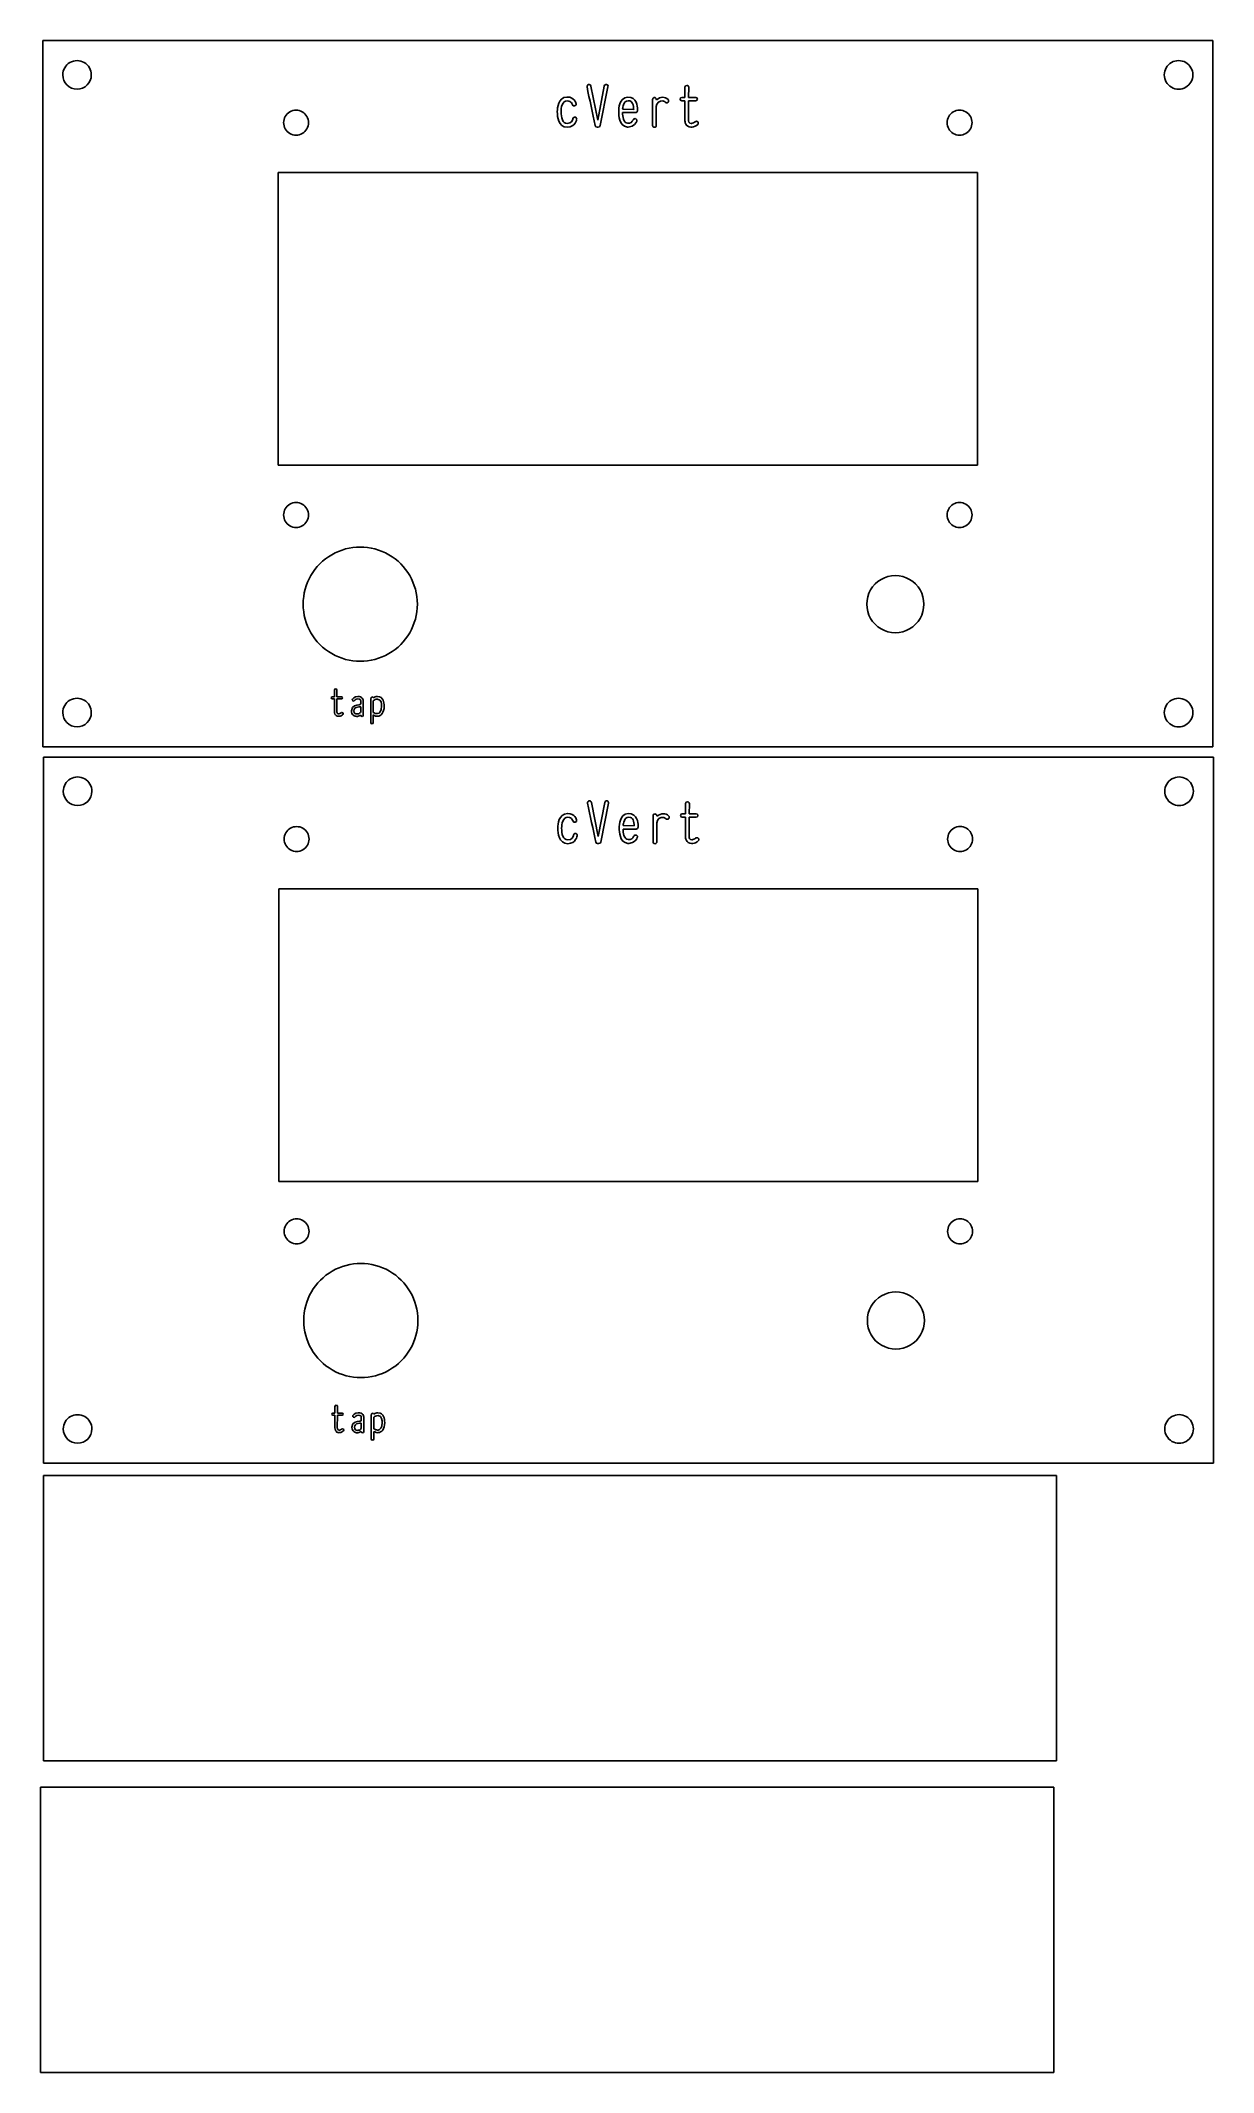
# Model space of a CAD drawing. Extents: x 4 to 169, y 9 to 294.
import ezdxf

# ---------------------------------------------------------------- set-up
doc = ezdxf.new("R2010")
doc.units = 0
doc.layers.add('Layer_1', color=7, linetype='CONTINUOUS')

msp = doc.modelspace()

# ---------------------------------------------------------------- linework, layer by layer
at = {"layer": 'Layer_1', "color": 1}
for p, q in [((4.453974, 293.938877), (168.45396, 293.938877)), ((4.453974, 194.938877), (4.453974, 293.938877)), ((4.453974, 293.938877), (4.453974, 293.938877)), ((168.45396, 293.938877), (168.45396, 194.938877)), ((11.253982, 289.138869), (11.253982, 289.138869)), ((165.653977, 289.138869), (165.653977, 289.138869)), ((41.703981, 282.438886), (41.703981, 282.438886)), ((134.703964, 282.438886), (134.703964, 282.438886)), ((37.453968, 275.438871), (135.453969, 275.438871)), ((37.453968, 234.438869), (37.453968, 275.438871)), ((37.453968, 275.438871), (37.453968, 275.438871)), ((135.453969, 275.438871), (135.453969, 234.438869)), ((135.453969, 234.438869), (37.453968, 234.438869)), ((41.703981, 227.438883), (41.703981, 227.438883)), ((134.703964, 227.438883), (134.703964, 227.438883)), ((56.953971, 214.938894), (56.953971, 214.938894)), ((127.95397, 214.938894), (127.95397, 214.938894)), ((11.253982, 199.738884), (11.253982, 199.738884)), ((165.653977, 199.738884), (165.653977, 199.738884)), ((168.45396, 194.938877), (4.453974, 194.938877)), ((4.531356, 193.50893), (168.531331, 193.50893)), ((4.531356, 94.508931), (4.531356, 193.50893)), ((4.531356, 193.50893), (4.531356, 193.50893)), ((168.531331, 193.50893), (168.531331, 94.508931)), ((11.331365, 188.708923), (11.331365, 188.708923)), ((165.731348, 188.708923), (165.731348, 188.708923)), ((41.781363, 182.008939), (41.781363, 182.008939)), ((134.781346, 182.008939), (134.781346, 182.008939)), ((37.53135, 175.008925), (135.531352, 175.008925)), ((37.53135, 134.008922), (37.53135, 175.008925)), ((37.53135, 175.008925), (37.53135, 175.008925)), ((135.531352, 175.008925), (135.531352, 134.008922)), ((135.531352, 134.008922), (37.53135, 134.008922)), ((41.781363, 127.008936), (41.781363, 127.008936)), ((134.781346, 127.008936), (134.781346, 127.008936)), ((57.031354, 114.508947), (57.031354, 114.508947)), ((128.031353, 114.508947), (128.031353, 114.508947)), ((11.331365, 99.308938), (11.331365, 99.308938)), ((165.731348, 99.308938), (165.731348, 99.308938)), ((168.531331, 94.508931), (4.531356, 94.508931)), ((4.535573, 92.781748), (146.535575, 92.781748)), ((4.535573, 52.781743), (4.535573, 92.781748)), ((4.535573, 92.781748), (4.535573, 92.781748)), ((146.535575, 92.781748), (146.535575, 52.781743)), ((146.535575, 52.781743), (4.535573, 52.781743)), ((4.151745, 49.109208), (146.151747, 49.109208)), ((4.151745, 9.109203), (4.151745, 49.109208)), ((4.151745, 49.109208), (4.151745, 49.109208)), ((146.151747, 49.109208), (146.151747, 9.109203)), ((146.151747, 9.109203), (4.151745, 9.109203))]:
    msp.add_line(p, q, dxfattribs=at)
at = {"layer": 'Layer_1', "color": 7}
for p, q in [((77.92284, 286.034453), (77.970524, 286.034453)), ((78.552257, 285.242913), (78.552257, 285.233374)), ((81.272287, 287.569852), (82.235486, 282.772924)), ((82.235486, 282.772924), (83.151004, 287.569852)), ((83.675519, 287.46495), (82.588343, 282.019529)), ((85.85196, 284.918668), (85.85196, 284.928207)), ((89.926191, 282.057677), (89.926191, 285.700672)), ((89.926191, 285.700672), (89.926191, 285.700672)), ((94.019486, 285.509937), (94.019494, 285.50994)), ((94.458172, 285.509937), (94.019486, 285.509937)), ((94.019494, 285.977235), (94.45818, 285.977235)), ((94.458172, 282.820605), (94.458172, 285.509937)), ((94.45818, 285.977235), (94.46772, 287.40773)), ((94.982693, 285.50994), (94.963615, 282.858753)), ((95.001771, 287.398193), (94.982693, 285.977235)), ((94.982693, 285.977235), (95.974504, 285.977235)), ((95.974504, 285.50994), (94.982693, 285.50994)), ((76.797518, 282.629865), (76.797515, 282.629874)), ((78.752528, 282.94458), (78.742989, 282.925502)), ((87.539943, 283.841028), (85.708908, 283.841028)), ((85.727983, 284.317862), (87.282455, 284.289253)), ((87.177547, 282.782457), (87.25384, 282.896898)), ((87.187086, 282.791996), (87.177547, 282.782457)), ((87.282455, 284.289253), (87.282455, 284.28925)), ((90.450707, 284.689788), (90.450707, 282.057677)), ((95.345081, 282.334238), (95.402301, 282.334238)), ((95.888669, 282.553581), (95.87913, 282.553581)), ((82.321315, 281.800186), (82.14012, 281.800186)), ((82.14012, 281.800186), (82.14012, 281.800186)), ((86.395543, 281.819255), (86.395549, 281.819258)), ((86.519518, 281.819255), (86.395543, 281.819255)), ((95.469055, 281.809722), (95.316469, 281.809722)), ((45.327746, 201.96531), (45.334011, 202.906152)), ((45.68526, 202.899881), (45.672729, 201.96531)), ((45.039222, 201.96531), (45.327746, 201.96531)), ((45.03923, 201.657976), (45.039222, 201.65797)), ((45.327755, 201.657976), (45.03923, 201.657976)), ((45.327755, 199.889193), (45.327755, 201.657976)), ((45.672729, 201.65797), (45.66017, 199.914274)), ((45.672729, 201.96531), (46.325046, 201.96531)), ((46.325046, 201.65797), (45.672729, 201.65797)), ((45.911071, 199.569297), (45.948703, 199.569297)), ((46.26859, 199.713561), (46.262325, 199.713561)), ((47.712583, 199.964453), (47.712583, 199.995814)), ((48.452714, 199.54421), (48.50289, 199.54421)), ((48.58443, 200.503862), (48.58443, 200.50387)), ((49.017217, 199.826455), (49.017217, 200.554041)), ((49.368457, 201.350627), (49.374722, 199.337226)), ((50.417308, 198.339948), (50.423573, 201.632895)), ((50.423573, 201.632895), (50.423579, 201.632881)), ((50.906546, 199.324695), (50.768556, 199.399964)), ((50.768556, 199.399964), (50.768556, 198.339948)), ((50.781101, 201.381988), (50.781101, 200.491326)), ((50.781101, 200.491326), (50.781101, 199.770014)), ((50.781101, 199.770014), (50.781101, 199.770014)), ((51.301699, 199.588119), (51.383239, 199.588119)), ((45.992617, 199.224323), (45.892258, 199.224323)), ((47.969733, 199.37486), (47.969747, 199.37486)), ((48.546781, 199.205507), (48.465242, 199.205507)), ((78.000221, 185.604507), (78.047906, 185.604507)), ((81.349669, 187.139906), (82.312868, 182.342978)), ((82.312868, 182.342978), (83.228385, 187.139906)), ((83.752901, 187.035004), (82.665724, 181.589583)), ((90.003573, 181.627731), (90.003573, 185.270726)), ((90.003573, 185.270726), (90.003573, 185.270726)), ((94.096876, 185.547289), (94.535562, 185.547289)), ((94.535562, 185.547289), (94.545101, 186.977783)), ((95.079153, 186.968247), (95.060075, 185.547289)), ((95.060075, 185.547289), (96.051886, 185.547289)), ((78.629639, 184.812967), (78.629639, 184.803428)), ((78.82991, 182.514634), (78.82037, 182.495555)), ((87.617325, 183.411081), (85.786289, 183.411081)), ((85.805365, 183.887916), (87.359836, 183.859307)), ((85.929342, 184.488722), (85.929342, 184.498261)), ((87.254929, 182.352511), (87.331222, 182.466952)), ((87.264468, 182.36205), (87.254929, 182.352511)), ((87.359836, 183.859307), (87.359836, 183.859304)), ((90.528088, 184.259842), (90.528088, 181.627731)), ((94.096867, 185.079991), (94.096876, 185.079994)), ((94.535554, 185.079991), (94.096867, 185.079991)), ((94.535554, 182.390659), (94.535554, 185.079991)), ((95.060075, 185.079994), (95.040997, 182.428807)), ((96.051886, 185.079994), (95.060075, 185.079994)), ((76.8749, 182.199919), (76.874897, 182.199928)), ((82.398697, 181.370239), (82.217502, 181.370239)), ((82.217502, 181.370239), (82.217502, 181.370239)), ((86.472925, 181.389309), (86.47293, 181.389312)), ((86.596899, 181.389309), (86.472925, 181.389309)), ((95.546437, 181.379776), (95.393851, 181.379776)), ((95.422462, 181.904291), (95.479683, 181.904291)), ((95.966051, 182.123634), (95.956512, 182.123634)), ((45.116605, 101.535361), (45.405129, 101.535361)), ((45.116614, 101.228027), (45.116605, 101.228021)), ((45.405138, 101.228027), (45.116614, 101.228027)), ((45.405129, 101.535361), (45.411395, 102.476203)), ((45.405138, 99.459244), (45.405138, 101.228027)), ((45.750112, 101.228021), (45.737553, 99.484325)), ((45.762643, 102.469932), (45.750112, 101.535361)), ((45.750112, 101.535361), (46.402429, 101.535361)), ((46.402429, 101.228021), (45.750112, 101.228021)), ((48.661813, 100.073913), (48.661813, 100.073921)), ((49.094601, 99.396506), (49.094601, 100.124092)), ((49.44584, 100.920678), (49.452106, 98.907277)), ((50.494691, 97.909999), (50.500956, 101.202946)), ((50.500956, 101.202946), (50.500962, 101.202932)), ((50.858484, 100.952039), (50.858484, 100.061377)), ((50.858484, 100.061377), (50.858484, 99.340065)), ((46.07, 98.794374), (45.969642, 98.794374)), ((45.988455, 99.139348), (46.026086, 99.139348)), ((46.345974, 99.283612), (46.339708, 99.283612)), ((47.789967, 99.534504), (47.789967, 99.565865)), ((48.047116, 98.944911), (48.04713, 98.944911)), ((48.530097, 99.114261), (48.580273, 99.114261)), ((48.624165, 98.775558), (48.542625, 98.775558)), ((50.983929, 98.894746), (50.845939, 98.970015)), ((50.845939, 98.970015), (50.845939, 97.909999)), ((50.858484, 99.340065), (50.858484, 99.340065)), ((51.379082, 99.15817), (51.460622, 99.15817))]:
    msp.add_line(p, q, dxfattribs=at)
at = {"layer": 'Layer_1', "color": 1}
for points in [[(8.253542, 290.872176), (7.634518, 290.514576), (7.253437, 289.85376), (7.253974, 289.138869)], [(10.254414, 290.872176), (9.63539, 291.229776), (8.872566, 291.229776), (8.253542, 290.872176)], [(11.253982, 289.138869), (11.254519, 289.85376), (10.873438, 290.514576), (10.254414, 290.872176)], [(162.652813, 290.874291), (162.033418, 290.516126), (161.652537, 289.854363), (161.653985, 289.138869)], [(164.655149, 290.874291), (164.035753, 291.232457), (163.272208, 291.232457), (162.652813, 290.874291)], [(165.653977, 289.138869), (165.655424, 289.854363), (165.274544, 290.516126), (164.655149, 290.874291)], [(7.253974, 289.138869), (7.254804, 288.034884), (8.149993, 287.140367), (9.253978, 287.140367)], [(9.253978, 287.140367), (10.357963, 287.140367), (11.253153, 288.034884), (11.253982, 289.138869)], [(161.653985, 289.138869), (161.652537, 288.423376), (162.033418, 287.761613), (162.652813, 287.403447)], [(164.655149, 287.403447), (165.274544, 287.761613), (165.655424, 288.423376), (165.653977, 289.138869)], [(162.652813, 287.403447), (163.272208, 287.045282), (164.035753, 287.045282), (164.655149, 287.403447)], [(39.078975, 283.954433), (38.537522, 283.641825), (38.203973, 283.064102), (38.203973, 282.438886)], [(38.203973, 282.438886), (38.203973, 281.81367), (38.537522, 281.235946), (39.078975, 280.923338)], [(40.828979, 283.954433), (40.287526, 284.267041), (39.620428, 284.267041), (39.078975, 283.954433)], [(41.703981, 282.438886), (41.703981, 283.064102), (41.370432, 283.641825), (40.828979, 283.954433)], [(40.828979, 280.923338), (41.370432, 281.235946), (41.703981, 281.81367), (41.703981, 282.438886)], [(132.077218, 283.959501), (131.534874, 283.64554), (131.201806, 283.065546), (131.203985, 282.438886)], [(131.203985, 282.438886), (131.201806, 281.812225), (131.534874, 281.232232), (132.077218, 280.91827)], [(133.830731, 283.959501), (133.288387, 284.273462), (132.619562, 284.273462), (132.077218, 283.959501)], [(134.703964, 282.438886), (134.706143, 283.065546), (134.373075, 283.64554), (133.830731, 283.959501)], [(133.830731, 280.91827), (134.373075, 281.232232), (134.706143, 281.812225), (134.703964, 282.438886)], [(39.078975, 280.923338), (39.620428, 280.61073), (40.287526, 280.61073), (40.828979, 280.923338)], [(132.077218, 280.91827), (132.619562, 280.604309), (133.288387, 280.604309), (133.830731, 280.91827)], [(39.078975, 228.95443), (38.537522, 228.641822), (38.203973, 228.064099), (38.203973, 227.438883)], [(40.828979, 228.95443), (40.287526, 229.267038), (39.620428, 229.267038), (39.078975, 228.95443)], [(41.703981, 227.438883), (41.703981, 228.064099), (41.370432, 228.641822), (40.828979, 228.95443)], [(132.077218, 228.959498), (131.534874, 228.645537), (131.201806, 228.065543), (131.203985, 227.438883)], [(133.830731, 228.959498), (133.288387, 229.273459), (132.619562, 229.273459), (132.077218, 228.959498)], [(134.703964, 227.438883), (134.706143, 228.065543), (134.373075, 228.645537), (133.830731, 228.959498)], [(38.203973, 227.438883), (38.203973, 226.813667), (38.537522, 226.235943), (39.078975, 225.923335)], [(39.078975, 225.923335), (39.620428, 225.610727), (40.287526, 225.610727), (40.828979, 225.923335)], [(40.828979, 225.923335), (41.370432, 226.235943), (41.703981, 226.813667), (41.703981, 227.438883)], [(131.203985, 227.438883), (131.201806, 226.812222), (131.534874, 226.232229), (132.077218, 225.918267)], [(132.077218, 225.918267), (132.619562, 225.604306), (133.288387, 225.604306), (133.830731, 225.918267)], [(133.830731, 225.918267), (134.373075, 226.232229), (134.706143, 226.812222), (134.703964, 227.438883)], [(52.955596, 221.871782), (50.479563, 223.302094), (47.428384, 223.302094), (44.95235, 221.871782)], [(44.95235, 221.871782), (42.476317, 220.44147), (40.951965, 217.798357), (40.953975, 214.938894)], [(56.953971, 214.938894), (56.955981, 217.798357), (55.431629, 220.44147), (52.955596, 221.871782)], [(121.951684, 218.40962), (120.712914, 217.693321), (119.951142, 216.369847), (119.953986, 214.938894)], [(125.956273, 218.40962), (124.717503, 219.125919), (123.190454, 219.125919), (121.951684, 218.40962)], [(127.95397, 214.938894), (127.956815, 216.369847), (127.195043, 217.693321), (125.956273, 218.40962)], [(40.953975, 214.938894), (40.951965, 212.07943), (42.476317, 209.436317), (44.95235, 208.006005)], [(52.955596, 208.006005), (55.431629, 209.436317), (56.955981, 212.07943), (56.953971, 214.938894)], [(119.953986, 214.938894), (119.951142, 213.50794), (120.712914, 212.184466), (121.951684, 211.468167)], [(125.956273, 211.468167), (127.195043, 212.184466), (127.956815, 213.50794), (127.95397, 214.938894)], [(121.951684, 211.468167), (123.190454, 210.751868), (124.717503, 210.751868), (125.956273, 211.468167)], [(44.95235, 208.006005), (47.428384, 206.575693), (50.479563, 206.575693), (52.955596, 208.006005)], [(8.253542, 201.472191), (7.634518, 201.114591), (7.253437, 200.453775), (7.253974, 199.738884)], [(7.253974, 199.738884), (7.254804, 198.6349), (8.149993, 197.740383), (9.253978, 197.740383)], [(10.254414, 201.472191), (9.63539, 201.829792), (8.872566, 201.829792), (8.253542, 201.472191)], [(9.253978, 197.740383), (10.357963, 197.740383), (11.253153, 198.6349), (11.253982, 199.738884)], [(11.253982, 199.738884), (11.254519, 200.453775), (10.873438, 201.114591), (10.254414, 201.472191)], [(162.652813, 201.474306), (162.033418, 201.116141), (161.652537, 200.454378), (161.653985, 199.738884)], [(161.653985, 199.738884), (161.652537, 199.023391), (162.033418, 198.361628), (162.652813, 198.003462)], [(164.655149, 201.474306), (164.035753, 201.832472), (163.272208, 201.832472), (162.652813, 201.474306)], [(165.653977, 199.738884), (165.655424, 200.454378), (165.274544, 201.116141), (164.655149, 201.474306)], [(164.655149, 198.003462), (165.274544, 198.361628), (165.655424, 199.023391), (165.653977, 199.738884)], [(162.652813, 198.003462), (163.272208, 197.645297), (164.035753, 197.645297), (164.655149, 198.003462)], [(8.331359, 190.440978), (7.712555, 190.083711), (7.331356, 189.423456), (7.331356, 188.708923)], [(7.331356, 188.708923), (7.331356, 187.604351), (8.226789, 186.708919), (9.331361, 186.708919)], [(10.331363, 190.440978), (9.71256, 190.798244), (8.950162, 190.798244), (8.331359, 190.440978)], [(9.331361, 186.708919), (10.435933, 186.708919), (11.331365, 187.604351), (11.331365, 188.708923)], [(11.331365, 188.708923), (11.331365, 189.423456), (10.950167, 190.083711), (10.331363, 190.440978)], [(162.729557, 190.446174), (162.10984, 190.08752), (161.729133, 189.424937), (161.731367, 188.708923)], [(161.731367, 188.708923), (161.729133, 187.992909), (162.10984, 187.330326), (162.729557, 186.971673)], [(164.733159, 190.446174), (164.113442, 190.804827), (163.349274, 190.804827), (162.729557, 190.446174)], [(165.731348, 188.708923), (165.733582, 189.424937), (165.352876, 190.08752), (164.733159, 190.446174)], [(164.733159, 186.971673), (165.352876, 187.330326), (165.733582, 187.992909), (165.731348, 188.708923)], [(162.729557, 186.971673), (163.349274, 186.613019), (164.113442, 186.613019), (164.733159, 186.971673)], [(39.156358, 183.524487), (38.614905, 183.211879), (38.281356, 182.634155), (38.281356, 182.008939)], [(40.906361, 183.524487), (40.364908, 183.837095), (39.697811, 183.837095), (39.156358, 183.524487)], [(41.781363, 182.008939), (41.781363, 182.634155), (41.447814, 183.211879), (40.906361, 183.524487)], [(132.154601, 183.529555), (131.612257, 183.215593), (131.279188, 182.6356), (131.281368, 182.008939)], [(133.908113, 183.529555), (133.365769, 183.843516), (132.696945, 183.843516), (132.154601, 183.529555)], [(134.781346, 182.008939), (134.783526, 182.6356), (134.450457, 183.215593), (133.908113, 183.529555)], [(38.281356, 182.008939), (38.281356, 181.383723), (38.614905, 180.806), (39.156358, 180.493392)], [(39.156358, 180.493392), (39.697811, 180.180784), (40.364908, 180.180784), (40.906361, 180.493392)], [(40.906361, 180.493392), (41.447814, 180.806), (41.781363, 181.383723), (41.781363, 182.008939)], [(131.281368, 182.008939), (131.279188, 181.382279), (131.612257, 180.802285), (132.154601, 180.488324)], [(132.154601, 180.488324), (132.696945, 180.174363), (133.365769, 180.174363), (133.908113, 180.488324)], [(133.908113, 180.488324), (134.450457, 180.802285), (134.783526, 181.382279), (134.781346, 182.008939)], [(39.156358, 128.524484), (38.614905, 128.211876), (38.281356, 127.634153), (38.281356, 127.008936)], [(40.906361, 128.524484), (40.364908, 128.837092), (39.697811, 128.837092), (39.156358, 128.524484)], [(41.781363, 127.008936), (41.781363, 127.634153), (41.447814, 128.211876), (40.906361, 128.524484)], [(132.154601, 128.529552), (131.612257, 128.215591), (131.279188, 127.635597), (131.281368, 127.008936)], [(133.908113, 128.529552), (133.365769, 128.843513), (132.696945, 128.843513), (132.154601, 128.529552)], [(134.781346, 127.008936), (134.783526, 127.635597), (134.450457, 128.215591), (133.908113, 128.529552)], [(38.281356, 127.008936), (38.281356, 126.38372), (38.614905, 125.805997), (39.156358, 125.493389)], [(39.156358, 125.493389), (39.697811, 125.180781), (40.364908, 125.180781), (40.906361, 125.493389)], [(40.906361, 125.493389), (41.447814, 125.805997), (41.781363, 126.38372), (41.781363, 127.008936)], [(131.281368, 127.008936), (131.279188, 126.382276), (131.612257, 125.802282), (132.154601, 125.488321)], [(132.154601, 125.488321), (132.696945, 125.17436), (133.365769, 125.17436), (133.908113, 125.488321)], [(133.908113, 125.488321), (134.450457, 125.802282), (134.783526, 126.382276), (134.781346, 127.008936)], [(53.032979, 121.441836), (50.556945, 122.872148), (47.505766, 122.872148), (45.029733, 121.441836)], [(45.029733, 121.441836), (42.553699, 120.011524), (41.029348, 117.368411), (41.031358, 114.508947)], [(57.031354, 114.508947), (57.033363, 117.368411), (55.509012, 120.011524), (53.032979, 121.441836)], [(122.029066, 117.979674), (120.790296, 117.263375), (120.028525, 115.939901), (120.031369, 114.508947)], [(126.033656, 117.979674), (124.794886, 118.695973), (123.267836, 118.695973), (122.029066, 117.979674)], [(128.031353, 114.508947), (128.034197, 115.939901), (127.272426, 117.263375), (126.033656, 117.979674)], [(41.031358, 114.508947), (41.029348, 111.649484), (42.553699, 109.006371), (45.029733, 107.576059)], [(53.032979, 107.576059), (55.509012, 109.006371), (57.033363, 111.649484), (57.031354, 114.508947)], [(120.031369, 114.508947), (120.028525, 113.077994), (120.790296, 111.75452), (122.029066, 111.038221)], [(126.033656, 111.038221), (127.272426, 111.75452), (128.034197, 113.077994), (128.031353, 114.508947)], [(122.029066, 111.038221), (123.267836, 110.321922), (124.794886, 110.321922), (126.033656, 111.038221)], [(45.029733, 107.576059), (47.505766, 106.145747), (50.556945, 106.145747), (53.032979, 107.576059)], [(8.331359, 101.040993), (7.712555, 100.683727), (7.331356, 100.023471), (7.331356, 99.308938)], [(10.331363, 101.040993), (9.71256, 101.398259), (8.950162, 101.398259), (8.331359, 101.040993)], [(11.331365, 99.308938), (11.331365, 100.023471), (10.950167, 100.683727), (10.331363, 101.040993)], [(162.729557, 101.046189), (162.10984, 100.687535), (161.729133, 100.024953), (161.731367, 99.308938)], [(164.733159, 101.046189), (164.113442, 101.404842), (163.349274, 101.404842), (162.729557, 101.046189)], [(165.731348, 99.308938), (165.733582, 100.024953), (165.352876, 100.687535), (164.733159, 101.046189)], [(7.331356, 99.308938), (7.331356, 98.204366), (8.226789, 97.308934), (9.331361, 97.308934)], [(9.331361, 97.308934), (10.435933, 97.308934), (11.331365, 98.204366), (11.331365, 99.308938)], [(161.731367, 99.308938), (161.729133, 98.592924), (162.10984, 97.930341), (162.729557, 97.571688)], [(162.729557, 97.571688), (163.349274, 97.213034), (164.113442, 97.213034), (164.733159, 97.571688)], [(164.733159, 97.571688), (165.352876, 97.930341), (165.733582, 98.592924), (165.731348, 99.308938)]]:
    msp.add_open_spline(points, degree=3, dxfattribs=at)
at = {"layer": 'Layer_1', "color": 7}
for points in [[(80.738235, 287.46495), (80.719157, 287.598464), (80.814528, 287.760586), (80.948042, 287.798731)], [(80.948042, 287.798731), (81.100628, 287.827343), (81.243675, 287.722438), (81.272287, 287.569852)], [(83.151004, 287.569852), (83.179615, 287.722438), (83.322665, 287.827343), (83.475251, 287.798731)], [(83.475251, 287.798731), (83.618299, 287.770123), (83.723203, 287.608), (83.675519, 287.46495)], [(76.568639, 283.984078), (76.568639, 284.260638), (76.61632, 284.756545), (76.768906, 285.16662)], [(76.768906, 285.16662), (76.931029, 285.576694), (77.312495, 286.005844), (77.92284, 286.034453)], [(77.264813, 284.95681), (77.131299, 284.642101), (77.102688, 284.232027), (77.102688, 283.984075)], [(77.970524, 285.490862), (77.579522, 285.481323), (77.436472, 285.309667), (77.264813, 284.95681)], [(77.970524, 286.034453), (78.981407, 286.024914), (79.20075, 285.138011), (79.20075, 285.099863)], [(78.552257, 285.233374), (78.447355, 285.366887), (78.313842, 285.490862), (77.970524, 285.490862)], [(78.695307, 284.928204), (78.657162, 285.042642), (78.609478, 285.176156), (78.552257, 285.242913)], [(79.00048, 284.785154), (78.85743, 284.756545), (78.71438, 284.823302), (78.695307, 284.928204)], [(79.20075, 285.099863), (79.229359, 284.956813), (79.14353, 284.823302), (79.00048, 284.785154)], [(81.873096, 282.019529), (81.520239, 283.745662), (81.091089, 285.738817), (80.738235, 287.46495)], [(85.174859, 283.907784), (85.184398, 284.251102), (85.193937, 284.689788), (85.336981, 285.099863)], [(85.336981, 285.099863), (85.460956, 285.490865), (85.813813, 285.977235), (86.433694, 286.005844)], [(85.85196, 284.928207), (85.785204, 284.766084), (85.747056, 284.499057), (85.727983, 284.317862)], [(86.500451, 285.50994), (86.166669, 285.490862), (85.975935, 285.281061), (85.85196, 284.918668)], [(86.433694, 286.005844), (87.072648, 286.034453), (87.454113, 285.672063), (87.616239, 285.30967)], [(87.120332, 285.128475), (86.986818, 285.357354), (86.920062, 285.500401), (86.500451, 285.50994)], [(87.282455, 284.28925), (87.272916, 284.51813), (87.225234, 284.899595), (87.120332, 285.128475)], [(87.616239, 285.30967), (87.797434, 284.93774), (87.816507, 284.546738), (87.816507, 284.308323)], [(89.926191, 285.700672), (89.926191, 285.843722), (90.040629, 285.967696), (90.183679, 285.967696)], [(90.183679, 285.967696), (90.307657, 285.967696), (90.422095, 285.834185), (90.479316, 285.652987)], [(91.347149, 285.481329), (90.946611, 285.519477), (90.450707, 285.242913), (90.450707, 284.689788)], [(90.479316, 285.652987), (90.765416, 285.872331), (91.061052, 285.986772), (91.337613, 285.996308)], [(91.337613, 285.996308), (91.614176, 285.996308), (91.881201, 285.891403), (92.091008, 285.672063)], [(91.719078, 285.290597), (91.595104, 285.424108), (91.471126, 285.471792), (91.347149, 285.481329)], [(92.091008, 285.290597), (91.995642, 285.195229), (91.814444, 285.195229), (91.719078, 285.290597)], [(92.091008, 285.672063), (92.19591, 285.567158), (92.205449, 285.414572), (92.091008, 285.290597)], [(93.781078, 285.748356), (93.781078, 285.872331), (93.89552, 285.977235), (94.019494, 285.977235)], [(94.019494, 285.50994), (93.89552, 285.50994), (93.781078, 285.605306), (93.781078, 285.748356)], [(94.46772, 287.40773), (94.46772, 287.550779), (94.591697, 287.665221), (94.725208, 287.665221)], [(94.725208, 287.665221), (94.868258, 287.665221), (95.001771, 287.541243), (95.001771, 287.398193)], [(95.974504, 285.977235), (96.108015, 285.977235), (96.21292, 285.872331), (96.21292, 285.748356)], [(96.21292, 285.748356), (96.21292, 285.605306), (96.108015, 285.50994), (95.974504, 285.50994)], [(76.797515, 282.629874), (76.606784, 283.078096), (76.568639, 283.574), (76.568639, 283.984078)], [(77.970527, 281.790641), (77.360182, 281.790641), (76.959643, 282.200715), (76.797518, 282.629865)], [(77.102688, 283.984075), (77.102688, 283.612145), (77.150372, 283.154387), (77.283886, 282.839678)], [(77.283886, 282.839678), (77.455545, 282.486821), (77.598595, 282.334235), (77.970524, 282.324698)], [(77.970524, 282.324698), (78.590405, 282.30562), (78.723919, 282.80153), (78.752528, 282.94458)], [(79.286583, 282.935038), (79.286583, 282.91596), (79.143533, 281.809713), (77.970527, 281.790641)], [(78.742989, 282.925502), (78.752528, 282.95411), (78.762067, 282.982722), (78.762067, 282.992258)], [(78.762067, 282.992258), (78.790676, 283.144845), (78.914653, 283.249747), (79.057703, 283.230674)], [(79.057703, 283.230674), (79.200753, 283.211596), (79.305655, 283.087624), (79.286583, 282.935038)], [(82.14012, 281.800186), (82.025682, 281.800186), (81.911241, 281.895551), (81.873096, 282.019529)], [(82.588343, 282.019529), (82.550195, 281.895551), (82.435756, 281.800186), (82.321315, 281.800186)], [(85.336981, 282.78246), (85.184395, 283.240219), (85.174859, 283.697978), (85.174859, 283.907784)], [(86.395549, 281.819258), (85.785204, 281.866942), (85.460956, 282.372386), (85.336981, 282.78246)], [(85.708908, 283.841028), (85.718447, 283.574), (85.756589, 283.221146), (85.842419, 282.944583)], [(85.842419, 282.944583), (85.995005, 282.563117), (86.15713, 282.391458), (86.414618, 282.35331)], [(86.414618, 282.35331), (86.872377, 282.296092), (87.072645, 282.591729), (87.187086, 282.791996)], [(87.711599, 282.639407), (87.673451, 282.553578), (87.33967, 281.819255), (86.519518, 281.819255)], [(87.25384, 282.896898), (87.311061, 283.0018), (87.473183, 283.039946), (87.587622, 282.963652)], [(87.806967, 284.098516), (87.787889, 283.94593), (87.673454, 283.841028), (87.539943, 283.841028)], [(87.587622, 282.963652), (87.721135, 282.896898), (87.768819, 282.753848), (87.711599, 282.639407)], [(87.816507, 284.308323), (87.816507, 284.203421), (87.806967, 284.136664), (87.806967, 284.098516)], [(90.183679, 281.790649), (90.040629, 281.790649), (89.926191, 281.90509), (89.926191, 282.057677)], [(90.450707, 282.057677), (90.450707, 281.90509), (90.336266, 281.790649), (90.183679, 281.790649)], [(94.582147, 282.248405), (94.458172, 282.467748), (94.458172, 282.696628), (94.458172, 282.820605)], [(95.316469, 281.800183), (94.954076, 281.800183), (94.677515, 282.029062), (94.582147, 282.248405)], [(94.963615, 282.858753), (94.963615, 282.763387), (94.982693, 282.58219), (95.030372, 282.505896)], [(95.030372, 282.505896), (95.039911, 282.496357), (95.04945, 282.477288), (95.058984, 282.467751)], [(95.058984, 282.467751), (95.116201, 282.381922), (95.144813, 282.35331), (95.345081, 282.334238)], [(95.402301, 282.334238), (95.469058, 282.324698), (95.821915, 282.477288), (95.888669, 282.553581)], [(96.260595, 282.181651), (96.031716, 281.971844), (95.755155, 281.84787), (95.469055, 281.809722)], [(95.87913, 282.553581), (95.984035, 282.658483), (96.155693, 282.658483), (96.260595, 282.553581)], [(96.260595, 282.553581), (96.3655, 282.458215), (96.3655, 282.286556), (96.260595, 282.181651)], [(95.316469, 281.809722), (95.30693, 281.800183), (95.30693, 281.800183), (95.316469, 281.800183)], [(45.334011, 202.906152), (45.334011, 203.000236), (45.415551, 203.075505), (45.503365, 203.075505)], [(45.503365, 203.075505), (45.597449, 203.075505), (45.68526, 202.993965), (45.68526, 202.899881)], [(44.882414, 201.814776), (44.882414, 201.896315), (44.957682, 201.96531), (45.039222, 201.96531)], [(45.039222, 201.65797), (44.957682, 201.65797), (44.882414, 201.720691), (44.882414, 201.814776)], [(45.409294, 199.512855), (45.327755, 199.657119), (45.327755, 199.807654), (45.327755, 199.889193)], [(45.892258, 199.218057), (45.653913, 199.218057), (45.472015, 199.368592), (45.409294, 199.512855)], [(45.66017, 199.914274), (45.66017, 199.851553), (45.672729, 199.732379), (45.704078, 199.6822)], [(45.704078, 199.6822), (45.710343, 199.675935), (45.716609, 199.663376), (45.722902, 199.657111)], [(45.722902, 199.657111), (45.760537, 199.600658), (45.779352, 199.581842), (45.911071, 199.569297)], [(45.948703, 199.569297), (45.992611, 199.563032), (46.224685, 199.663382), (46.26859, 199.713561)], [(46.513215, 199.468942), (46.36268, 199.330952), (46.180785, 199.249412), (45.992617, 199.224323)], [(46.262325, 199.713561), (46.33132, 199.782556), (46.44422, 199.782556), (46.513215, 199.713561)], [(46.325046, 201.96531), (46.41286, 201.96531), (46.481854, 201.896315), (46.481854, 201.814776)], [(46.481854, 201.814776), (46.481854, 201.720691), (46.41286, 201.65797), (46.325046, 201.65797)], [(46.513215, 199.713561), (46.58221, 199.650837), (46.58221, 199.537937), (46.513215, 199.468942)], [(47.712583, 199.995814), (47.743944, 200.75476), (48.465256, 200.798666), (48.785143, 200.842574)], [(47.969747, 199.37486), (47.819212, 199.494034), (47.712583, 199.701019), (47.712583, 199.964453)], [(47.913288, 201.375717), (47.831749, 201.419622), (47.800388, 201.526251), (47.844293, 201.614062)], [(47.844293, 201.614062), (47.856824, 201.639152), (48.082639, 202.009215), (48.596966, 202.015489)], [(48.151633, 201.438438), (48.107728, 201.356901), (48.001099, 201.325538), (47.913288, 201.375717)], [(48.58443, 200.50387), (48.233182, 200.441146), (48.082647, 200.290612), (48.070102, 199.983272)], [(48.070102, 199.983272), (48.076368, 199.606934), (48.264545, 199.5693), (48.452714, 199.54421)], [(48.251992, 201.545067), (48.182997, 201.501162), (48.151633, 201.438438), (48.151633, 201.438438)], [(48.596966, 201.664241), (48.421342, 201.664241), (48.320987, 201.607791), (48.251992, 201.545067)], [(48.50289, 199.54421), (48.521714, 199.54421), (48.546795, 199.550476), (48.565614, 199.550476)], [(49.010932, 199.381131), (48.860398, 199.299591), (48.70359, 199.230597), (48.546781, 199.205507)], [(48.565614, 199.550476), (48.697333, 199.563006), (48.803959, 199.581836), (48.904317, 199.682192)], [(49.017217, 200.554041), (48.728693, 200.547776), (48.741238, 200.528951), (48.58443, 200.503862)], [(48.596966, 202.015489), (48.898035, 202.015489), (49.130109, 201.902589), (49.243012, 201.745781)], [(49.010938, 201.407077), (49.004673, 201.507436), (48.985848, 201.651696), (48.596966, 201.664241)], [(48.785143, 200.842574), (48.860412, 200.855104), (48.885499, 200.842574), (49.004673, 200.886479)], [(48.904317, 199.682192), (48.967038, 199.744916), (48.992128, 199.78255), (49.017217, 199.826455)], [(49.004673, 200.886479), (49.004673, 200.91784), (49.004673, 200.949203), (49.010938, 200.961745)], [(49.199098, 199.192962), (49.123833, 199.192962), (49.042293, 199.255686), (49.010932, 199.381131)], [(49.010938, 200.961745), (49.010938, 201.375717), (49.010938, 201.394533), (49.010938, 201.407077)], [(49.243012, 201.745781), (49.349639, 201.595246), (49.368457, 201.432167), (49.368457, 201.350627)], [(50.423579, 201.632881), (50.417313, 201.814776), (50.480032, 201.927676), (50.592932, 201.946494)], [(50.592932, 201.946494), (50.661927, 201.946494), (50.737193, 201.896315), (50.799916, 201.808505)], [(51.364423, 201.614062), (51.107259, 201.614062), (50.912817, 201.526251), (50.781101, 201.381988)], [(50.781101, 199.770014), (50.950451, 199.644569), (51.132349, 199.588119), (51.301699, 199.588119)], [(50.799916, 201.808505), (50.96927, 201.915134), (51.144891, 202.009215), (51.351878, 202.002944)], [(51.351878, 202.002944), (52.223725, 201.971584), (52.298991, 201.131098), (52.298991, 200.660676)], [(51.935201, 200.629315), (51.935201, 200.905295), (51.935201, 201.614062), (51.364423, 201.614062)], [(51.383239, 199.588119), (51.659218, 199.663384), (51.928927, 199.857824), (51.935201, 200.629315)], [(52.298991, 200.660676), (52.305256, 199.688474), (51.853661, 199.249415), (51.395784, 199.230597)], [(45.892258, 199.224323), (45.885993, 199.218057), (45.885993, 199.218057), (45.892258, 199.218057)], [(48.465242, 199.205507), (48.314707, 199.205507), (48.132812, 199.243141), (47.969733, 199.37486)], [(49.374722, 199.337226), (49.380988, 199.243141), (49.293183, 199.199236), (49.199098, 199.192962)], [(50.605477, 198.145506), (50.498847, 198.145506), (50.417308, 198.233319), (50.417308, 198.339948)], [(50.768556, 198.339948), (50.768556, 198.227045), (50.699561, 198.145506), (50.605477, 198.145506)], [(51.295428, 199.218066), (51.144891, 199.224331), (51.031991, 199.28079), (50.906546, 199.324695)], [(51.395784, 199.230597), (51.358149, 199.224331), (51.314244, 199.218066), (51.295428, 199.218066)], [(76.846288, 184.736674), (77.008411, 185.146748), (77.389876, 185.575898), (78.000221, 185.604507)], [(78.047906, 185.604507), (79.058789, 185.594968), (79.278132, 184.708065), (79.278132, 184.669917)], [(80.815617, 187.035004), (80.796538, 187.168518), (80.89191, 187.33064), (81.025424, 187.368785)], [(81.950477, 181.589583), (81.597621, 183.315716), (81.168471, 185.308871), (80.815617, 187.035004)], [(81.025424, 187.368785), (81.17801, 187.397397), (81.321057, 187.292492), (81.349669, 187.139906)], [(83.228385, 187.139906), (83.256997, 187.292492), (83.400047, 187.397397), (83.552633, 187.368785)], [(83.552633, 187.368785), (83.69568, 187.340176), (83.800585, 187.178054), (83.752901, 187.035004)], [(85.414363, 184.669917), (85.538337, 185.060919), (85.891194, 185.547289), (86.511076, 185.575898)], [(86.511076, 185.575898), (87.15003, 185.604507), (87.531495, 185.242117), (87.693621, 184.879724)], [(90.003573, 185.270726), (90.003573, 185.413776), (90.118011, 185.53775), (90.261061, 185.53775)], [(90.261061, 185.53775), (90.385038, 185.53775), (90.499477, 185.404239), (90.556697, 185.223041)], [(90.556697, 185.223041), (90.842797, 185.442384), (91.138434, 185.556825), (91.414994, 185.566362)], [(91.414994, 185.566362), (91.691558, 185.566362), (91.958583, 185.461457), (92.168389, 185.242117)], [(92.168389, 185.242117), (92.273291, 185.137212), (92.282831, 184.984626), (92.168389, 184.860651)], [(93.85846, 185.31841), (93.85846, 185.442384), (93.972901, 185.547289), (94.096876, 185.547289)], [(94.096876, 185.079994), (93.972901, 185.079994), (93.85846, 185.17536), (93.85846, 185.31841)], [(94.545101, 186.977783), (94.545101, 187.120833), (94.669079, 187.235274), (94.80259, 187.235274)], [(94.80259, 187.235274), (94.94564, 187.235274), (95.079153, 187.111297), (95.079153, 186.968247)], [(96.051886, 185.547289), (96.185397, 185.547289), (96.290301, 185.442384), (96.290301, 185.31841)], [(96.290301, 185.31841), (96.290301, 185.17536), (96.185397, 185.079994), (96.051886, 185.079994)], [(76.64602, 183.554131), (76.64602, 183.830692), (76.693702, 184.326599), (76.846288, 184.736674)], [(76.874897, 182.199928), (76.684166, 182.64815), (76.64602, 183.144054), (76.64602, 183.554131)], [(77.342195, 184.526864), (77.208681, 184.212155), (77.18007, 183.802081), (77.18007, 183.554129)], [(77.18007, 183.554129), (77.18007, 183.182199), (77.227754, 182.72444), (77.361267, 182.409732)], [(78.047906, 185.060916), (77.656904, 185.051377), (77.513854, 184.879721), (77.342195, 184.526864)], [(77.361267, 182.409732), (77.532926, 182.056875), (77.675976, 181.904289), (78.047906, 181.894752)], [(78.629639, 184.803428), (78.524737, 184.936941), (78.391223, 185.060916), (78.047906, 185.060916)], [(78.047906, 181.894752), (78.667787, 181.875674), (78.801301, 182.371584), (78.82991, 182.514634)], [(79.363964, 182.505092), (79.363964, 182.486013), (79.220914, 181.379767), (78.047909, 181.360695)], [(78.772689, 184.498258), (78.734544, 184.612696), (78.68686, 184.74621), (78.629639, 184.812967)], [(79.077862, 184.355208), (78.934812, 184.326599), (78.791762, 184.393356), (78.772689, 184.498258)], [(78.82037, 182.495555), (78.82991, 182.524164), (78.839449, 182.552776), (78.839449, 182.562312)], [(78.839449, 182.562312), (78.868058, 182.714899), (78.992035, 182.819801), (79.135085, 182.800728)], [(79.278132, 184.669917), (79.306741, 184.526867), (79.220912, 184.393356), (79.077862, 184.355208)], [(79.135085, 182.800728), (79.278135, 182.78165), (79.383037, 182.657678), (79.363964, 182.505092)], [(85.25224, 183.477838), (85.261779, 183.821156), (85.271319, 184.259842), (85.414363, 184.669917)], [(85.414363, 182.352514), (85.261777, 182.810273), (85.25224, 183.268031), (85.25224, 183.477838)], [(86.47293, 181.389312), (85.862585, 181.436996), (85.538337, 181.942439), (85.414363, 182.352514)], [(85.786289, 183.411081), (85.795829, 183.144054), (85.833971, 182.7912), (85.9198, 182.514636)], [(85.929342, 184.498261), (85.862585, 184.336138), (85.824437, 184.069111), (85.805365, 183.887916)], [(85.9198, 182.514636), (86.072387, 182.133171), (86.234512, 181.961512), (86.492, 181.923364)], [(86.577832, 185.079994), (86.244051, 185.060916), (86.053317, 184.851115), (85.929342, 184.488722)], [(86.492, 181.923364), (86.949759, 181.866146), (87.150027, 182.161782), (87.264468, 182.36205)], [(87.197714, 184.698528), (87.0642, 184.927408), (86.997443, 185.070455), (86.577832, 185.079994)], [(87.359836, 183.859304), (87.350297, 184.088183), (87.302616, 184.469649), (87.197714, 184.698528)], [(87.331222, 182.466952), (87.388442, 182.571854), (87.550565, 182.609999), (87.665003, 182.533706)], [(87.884349, 183.66857), (87.865271, 183.515983), (87.750836, 183.411081), (87.617325, 183.411081)], [(87.665003, 182.533706), (87.798517, 182.466952), (87.846201, 182.323902), (87.788981, 182.209461)], [(87.693621, 184.879724), (87.874816, 184.507794), (87.893888, 184.116792), (87.893888, 183.878377)], [(87.893888, 183.878377), (87.893888, 183.773475), (87.884349, 183.706718), (87.884349, 183.66857)], [(91.424531, 185.051382), (91.023992, 185.08953), (90.528088, 184.812967), (90.528088, 184.259842)], [(91.79646, 184.860651), (91.672485, 184.994162), (91.548508, 185.041846), (91.424531, 185.051382)], [(92.168389, 184.860651), (92.073024, 184.765282), (91.891826, 184.765282), (91.79646, 184.860651)], [(94.659528, 181.818459), (94.535554, 182.037802), (94.535554, 182.266682), (94.535554, 182.390659)], [(95.040997, 182.428807), (95.040997, 182.333441), (95.060075, 182.152243), (95.107754, 182.07595)], [(78.047909, 181.360695), (77.437563, 181.360695), (77.037025, 181.770769), (76.8749, 182.199919)], [(82.217502, 181.370239), (82.103064, 181.370239), (81.988623, 181.465605), (81.950477, 181.589583)], [(82.665724, 181.589583), (82.627576, 181.465605), (82.513138, 181.370239), (82.398697, 181.370239)], [(87.788981, 182.209461), (87.750833, 182.123632), (87.417051, 181.389309), (86.596899, 181.389309)], [(90.261061, 181.360703), (90.118011, 181.360703), (90.003573, 181.475144), (90.003573, 181.627731)], [(90.528088, 181.627731), (90.528088, 181.475144), (90.413647, 181.360703), (90.261061, 181.360703)], [(95.393851, 181.370237), (95.031458, 181.370237), (94.754897, 181.599116), (94.659528, 181.818459)], [(95.107754, 182.07595), (95.117293, 182.066411), (95.126832, 182.047341), (95.136365, 182.037805)], [(95.136365, 182.037805), (95.193583, 181.951976), (95.222195, 181.923364), (95.422462, 181.904291)], [(95.393851, 181.379776), (95.384312, 181.370237), (95.384312, 181.370237), (95.393851, 181.370237)], [(95.479683, 181.904291), (95.54644, 181.894752), (95.899297, 182.047341), (95.966051, 182.123634)], [(96.337977, 181.751705), (96.109098, 181.541898), (95.832537, 181.417924), (95.546437, 181.379776)], [(95.956512, 182.123634), (96.061416, 182.228536), (96.233075, 182.228536), (96.337977, 182.123634)], [(96.337977, 182.123634), (96.442882, 182.028269), (96.442882, 181.85661), (96.337977, 181.751705)], [(45.411395, 102.476203), (45.411395, 102.570287), (45.492934, 102.645556), (45.580748, 102.645556)], [(45.580748, 102.645556), (45.674832, 102.645556), (45.762643, 102.564016), (45.762643, 102.469932)], [(44.959797, 101.384827), (44.959797, 101.466366), (45.035066, 101.535361), (45.116605, 101.535361)], [(45.116605, 101.228021), (45.035066, 101.228021), (44.959797, 101.290742), (44.959797, 101.384827)], [(46.402429, 101.535361), (46.490243, 101.535361), (46.559238, 101.466366), (46.559238, 101.384827)], [(46.559238, 101.384827), (46.559238, 101.290742), (46.490243, 101.228021), (46.402429, 101.228021)], [(47.789967, 99.565865), (47.821327, 100.324811), (48.542639, 100.368717), (48.862527, 100.412625)], [(47.990672, 100.945768), (47.909132, 100.989673), (47.877771, 101.096302), (47.921677, 101.184113)], [(47.921677, 101.184113), (47.934207, 101.209203), (48.160022, 101.579266), (48.674349, 101.58554)], [(48.229017, 101.008489), (48.185111, 100.926952), (48.078482, 100.895589), (47.990672, 100.945768)], [(48.661813, 100.073921), (48.310565, 100.011197), (48.16003, 99.860663), (48.147486, 99.553323)], [(48.329375, 101.115118), (48.26038, 101.071213), (48.229017, 101.008489), (48.229017, 101.008489)], [(48.674349, 101.234292), (48.498725, 101.234292), (48.39837, 101.177842), (48.329375, 101.115118)], [(49.094601, 100.124092), (48.806077, 100.117827), (48.818621, 100.099002), (48.661813, 100.073913)], [(48.674349, 101.58554), (48.975418, 101.58554), (49.207493, 101.47264), (49.320396, 101.315832)], [(49.088321, 100.977128), (49.082056, 101.077487), (49.063232, 101.221747), (48.674349, 101.234292)], [(48.862527, 100.412625), (48.937795, 100.425155), (48.962882, 100.412625), (49.082056, 100.45653)], [(49.082056, 100.45653), (49.082056, 100.487891), (49.082056, 100.519254), (49.088321, 100.531796)], [(49.088321, 100.531796), (49.088321, 100.945768), (49.088321, 100.964584), (49.088321, 100.977128)], [(49.320396, 101.315832), (49.427022, 101.165297), (49.44584, 101.002218), (49.44584, 100.920678)], [(50.500962, 101.202932), (50.494697, 101.384827), (50.557415, 101.497727), (50.670315, 101.516545)], [(50.670315, 101.516545), (50.73931, 101.516545), (50.814576, 101.466366), (50.8773, 101.378556)], [(51.441806, 101.184113), (51.184643, 101.184113), (50.9902, 101.096302), (50.858484, 100.952039)], [(50.8773, 101.378556), (51.046653, 101.485185), (51.222274, 101.579266), (51.429262, 101.572995)], [(51.429262, 101.572995), (52.301108, 101.541635), (52.376374, 100.701149), (52.376374, 100.230727)], [(52.012584, 100.199366), (52.012584, 100.475346), (52.012584, 101.184113), (51.441806, 101.184113)], [(51.460622, 99.15817), (51.736602, 99.233435), (52.00631, 99.427875), (52.012584, 100.199366)], [(52.376374, 100.230727), (52.382639, 99.258525), (51.931044, 98.819466), (51.473167, 98.800648)], [(45.486678, 99.082906), (45.405138, 99.22717), (45.405138, 99.377705), (45.405138, 99.459244)], [(45.969642, 98.788108), (45.731297, 98.788108), (45.549399, 98.938643), (45.486678, 99.082906)], [(45.737553, 99.484325), (45.737553, 99.421604), (45.750112, 99.30243), (45.781462, 99.252251)], [(45.781462, 99.252251), (45.787727, 99.245986), (45.793992, 99.233427), (45.800286, 99.227162)], [(45.800286, 99.227162), (45.83792, 99.170709), (45.856736, 99.151893), (45.988455, 99.139348)], [(45.969642, 98.794374), (45.963376, 98.788108), (45.963376, 98.788108), (45.969642, 98.788108)], [(46.026086, 99.139348), (46.069994, 99.133083), (46.302068, 99.233433), (46.345974, 99.283612)], [(46.590598, 99.038993), (46.440064, 98.901003), (46.258169, 98.819463), (46.07, 98.794374)], [(46.339708, 99.283612), (46.408703, 99.352607), (46.521603, 99.352607), (46.590598, 99.283612)], [(46.590598, 99.283612), (46.659593, 99.220888), (46.659593, 99.107988), (46.590598, 99.038993)], [(48.04713, 98.944911), (47.896596, 99.064085), (47.789967, 99.27107), (47.789967, 99.534504)], [(48.542625, 98.775558), (48.39209, 98.775558), (48.210195, 98.813192), (48.047116, 98.944911)], [(48.147486, 99.553323), (48.153751, 99.176985), (48.341928, 99.139351), (48.530097, 99.114261)], [(48.580273, 99.114261), (48.599098, 99.114261), (48.624179, 99.120527), (48.642997, 99.120527)], [(49.088316, 98.951182), (48.937781, 98.869642), (48.780973, 98.800648), (48.624165, 98.775558)], [(48.642997, 99.120527), (48.774716, 99.133057), (48.881342, 99.151887), (48.981701, 99.252243)], [(48.981701, 99.252243), (49.044422, 99.314967), (49.069511, 99.352601), (49.094601, 99.396506)], [(49.276482, 98.763013), (49.201216, 98.763013), (49.119676, 98.825737), (49.088316, 98.951182)], [(49.452106, 98.907277), (49.458371, 98.813192), (49.370566, 98.769287), (49.276482, 98.763013)], [(50.68286, 97.715557), (50.576231, 97.715557), (50.494691, 97.80337), (50.494691, 97.909999)], [(50.845939, 97.909999), (50.845939, 97.797096), (50.776944, 97.715557), (50.68286, 97.715557)], [(50.858484, 99.340065), (51.027834, 99.21462), (51.209732, 99.15817), (51.379082, 99.15817)], [(51.372811, 98.788117), (51.222274, 98.794382), (51.109374, 98.850841), (50.983929, 98.894746)], [(51.473167, 98.800648), (51.435533, 98.794382), (51.391627, 98.788117), (51.372811, 98.788117)]]:
    msp.add_open_spline(points, degree=3, dxfattribs=at)

doc.saveas('drawing.dxf')
